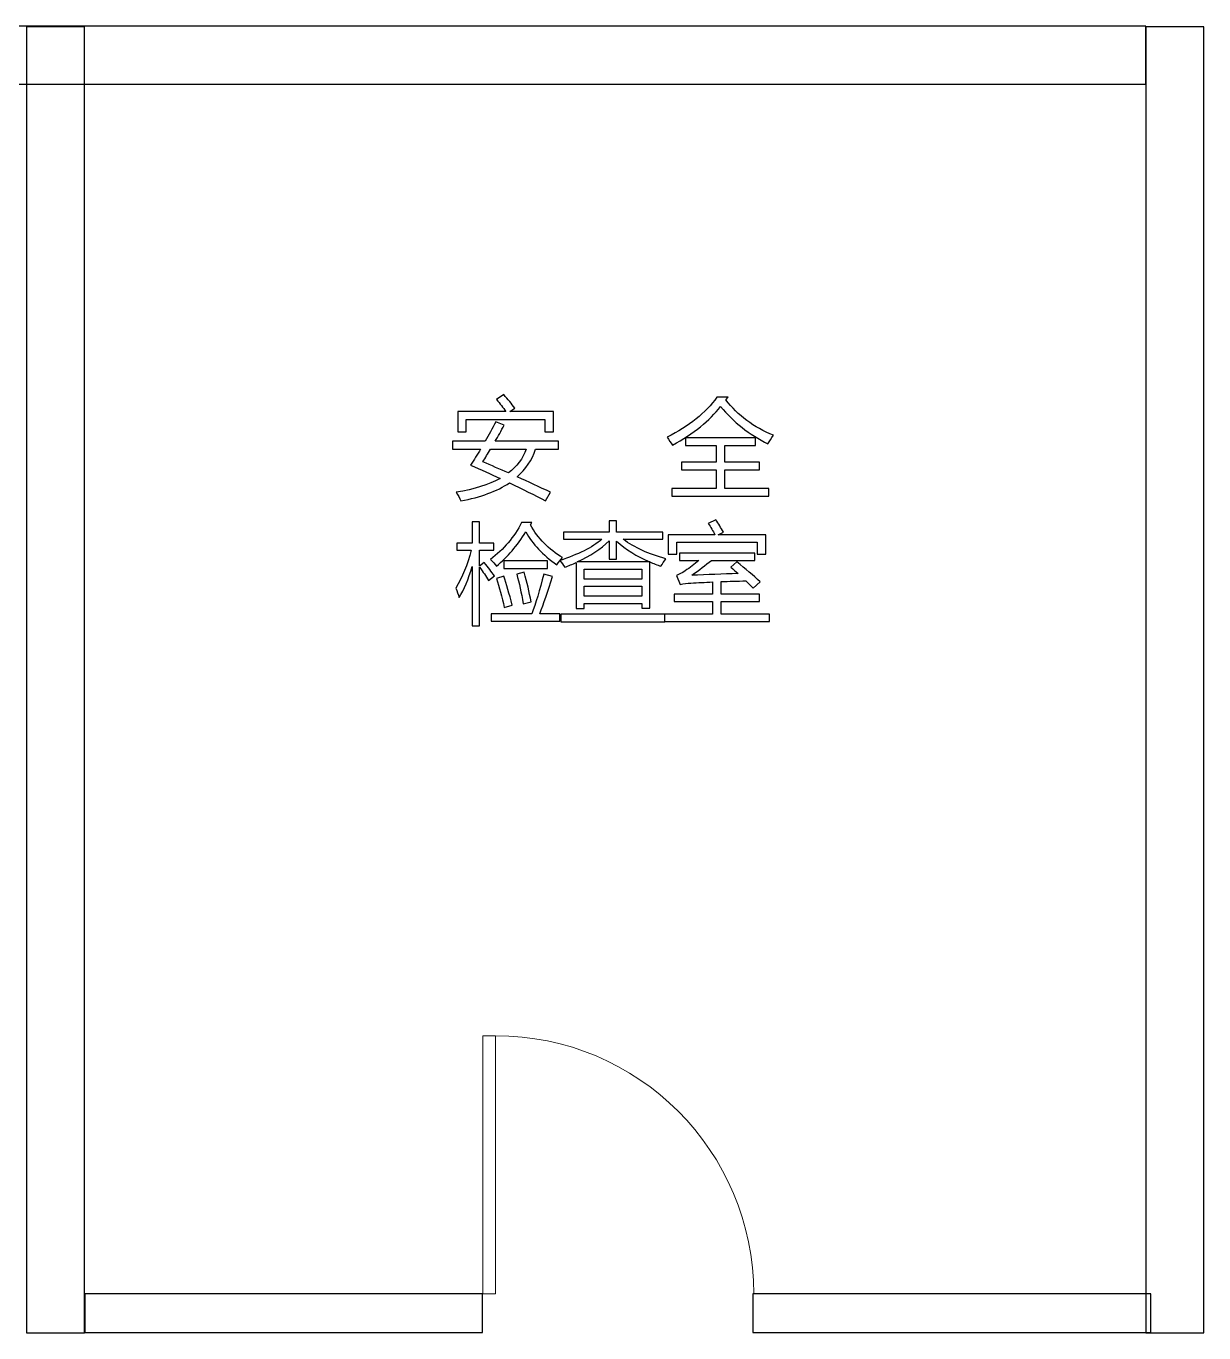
# Model space of a CAD drawing. Header units: millimetres. Extents: x 781 to 47484, y 534 to 14754.
# Drawn here: x 43834 to 47484, y 10685 to 14735 of the extents above; entities that cross this region are included whole.
import ezdxf

# ---------------------------------------------------------------- set-up
doc = ezdxf.new("R2010")
doc.units = ezdxf.units.MM
doc.header["$MEASUREMENT"] = 0
doc.layers.add('layer 1', color=7, linetype='Continuous')

msp = doc.modelspace()

# ---------------------------------------------------------------- linework, layer by layer
at = {"layer": 'layer 1', "color": 0}
for points in [[(37160.5, 14555), (47303.8, 14555), (47303.8, 14735), (37160.5, 14735), (37160.5, 14555)], [(44015.3, 10686), (45248.5, 10686), (45248.5, 10806), (44015.3, 10806), (44015.3, 10686)], [(46086.3, 10686), (47319.5, 10686), (47319.5, 10806), (46086.3, 10806), (46086.3, 10686)]]:
    msp.add_lwpolyline(points, close=True, dxfattribs=at)
at = {"layer": 'layer 1', "color": 0, "lineweight": 20}
msp.add_lwpolyline([(45248.8, 10806.3), (45288.8, 10806.3), (45288.8, 11606.3), (45248.8, 11606.3), (45248.8, 10806.3)], close=True, dxfattribs=at)
at = {"layer": 'layer 1', "color": 0}
for points, knots in [([(43834.4, 10685.4), (43834.4, 10685.4), (43834.4, 14732.5), (43834.4, 14732.5), (43834.4, 14732.5), (43834.4, 14732.5), (44014.4, 14732.5), (44014.4, 14732.5), (44014.4, 14732.5), (44014.4, 14732.5), (44014.4, 10685.4), (44014.4, 10685.4), (44014.4, 10685.4), (44014.4, 10685.4), (43834.4, 10685.4), (43834.4, 10685.4)], [0, 0, 0, 0, 0.25, 0.25, 0.25, 0.25, 0.5, 0.5, 0.5, 0.5, 0.75, 0.75, 0.75, 0.75, 1, 1, 1, 1]), ([(47303.8, 10685.4), (47303.8, 10685.4), (47303.8, 14732.5), (47303.8, 14732.5), (47303.8, 14732.5), (47303.8, 14732.5), (47483.8, 14732.5), (47483.8, 14732.5), (47483.8, 14732.5), (47483.8, 14732.5), (47483.8, 10685.4), (47483.8, 10685.4), (47483.8, 10685.4), (47483.8, 10685.4), (47303.8, 10685.4), (47303.8, 10685.4)], [0, 0, 0, 0, 0.25, 0.25, 0.25, 0.25, 0.5, 0.5, 0.5, 0.5, 0.75, 0.75, 0.75, 0.75, 1, 1, 1, 1]), ([(45171.6, 13540.6), (45171.6, 13540.6), (45320.5, 13540.6), (45320.5, 13540.6), (45320.5, 13540.6), (45312.2, 13552.7), (45302.5, 13565.2), (45291.6, 13578), (45291.6, 13578), (45291.6, 13578), (45313.8, 13592.9), (45313.8, 13592.9), (45313.8, 13592.9), (45327.3, 13578.3), (45338.6, 13564.3), (45347.9, 13550.9), (45347.9, 13550.9), (45347.9, 13550.9), (45332.6, 13540.6), (45332.6, 13540.6), (45332.6, 13540.6), (45332.6, 13540.6), (45467.9, 13540.6), (45467.9, 13540.6), (45467.9, 13540.6), (45467.9, 13540.6), (45467.9, 13477.8), (45467.9, 13477.8), (45467.9, 13477.8), (45467.9, 13477.8), (45441.1, 13477.8), (45441.1, 13477.8), (45441.1, 13477.8), (45441.1, 13477.8), (45441.1, 13516.1), (45441.1, 13516.1), (45441.1, 13516.1), (45441.1, 13516.1), (45198, 13516.1), (45198, 13516.1), (45198, 13516.1), (45198, 13516.1), (45198, 13477.8), (45198, 13477.8), (45198, 13477.8), (45198, 13477.8), (45171.6, 13477.8), (45171.6, 13477.8), (45171.6, 13477.8), (45171.6, 13477.8), (45171.6, 13540.6), (45171.6, 13540.6)], [0, 0, 0, 0, 0.076923, 0.076923, 0.076923, 0.076923, 0.153846, 0.153846, 0.153846, 0.153846, 0.230769, 0.230769, 0.230769, 0.230769, 0.307692, 0.307692, 0.307692, 0.307692, 0.384615, 0.384615, 0.384615, 0.384615, 0.461538, 0.461538, 0.461538, 0.461538, 0.538462, 0.538462, 0.538462, 0.538462, 0.615385, 0.615385, 0.615385, 0.615385, 0.692308, 0.692308, 0.692308, 0.692308, 0.769231, 0.769231, 0.769231, 0.769231, 0.846154, 0.846154, 0.846154, 0.846154, 0.923077, 0.923077, 0.923077, 0.923077, 1, 1, 1, 1]), ([(46009.3, 13584.9), (46009.3, 13584.9), (46002.7, 13576.7), (46002.7, 13576.7), (46002.7, 13576.7), (46039.7, 13528.1), (46088.9, 13491.6), (46150.2, 13467.2), (46150.2, 13467.2), (46143.4, 13457.4), (46137.5, 13448.6), (46132.7, 13440.7), (46132.7, 13440.7), (46074.5, 13469.4), (46025.6, 13507.8), (45986.2, 13556.1), (45986.2, 13556.1), (45952.4, 13512.5), (45902.6, 13472.6), (45836.7, 13436.4), (45836.7, 13436.4), (45832.3, 13443.9), (45826.7, 13452.2), (45820.1, 13461.2), (45820.1, 13461.2), (45888.3, 13495.4), (45939.7, 13536.6), (45974.6, 13584.9), (45974.6, 13584.9), (45974.6, 13584.9), (46009.3, 13584.9), (46009.3, 13584.9)], [0, 0, 0, 0, 0.125, 0.125, 0.125, 0.125, 0.25, 0.25, 0.25, 0.25, 0.375, 0.375, 0.375, 0.375, 0.5, 0.5, 0.5, 0.5, 0.625, 0.625, 0.625, 0.625, 0.75, 0.75, 0.75, 0.75, 0.875, 0.875, 0.875, 0.875, 1, 1, 1, 1]), ([(45167, 13290.9), (45222.3, 13299.4), (45267.5, 13313.5), (45302.5, 13333.2), (45302.5, 13333.2), (45273.8, 13346.7), (45243.3, 13360.6), (45211.3, 13374.9), (45211.3, 13374.9), (45221.7, 13390.6), (45232, 13406.9), (45242.2, 13423.9), (45242.2, 13423.9), (45242.2, 13423.9), (45155.4, 13423.9), (45155.4, 13423.9), (45155.4, 13423.9), (45155.4, 13423.9), (45155.4, 13448.3), (45155.4, 13448.3), (45155.4, 13448.3), (45155.4, 13448.3), (45256.6, 13448.3), (45256.6, 13448.3), (45256.6, 13448.3), (45267.7, 13467.8), (45278.7, 13488.1), (45289.7, 13509.1), (45289.7, 13509.1), (45289.7, 13509.1), (45315.7, 13498.3), (45315.7, 13498.3), (45315.7, 13498.3), (45306.1, 13481.1), (45296.6, 13464.5), (45287.2, 13448.3), (45287.2, 13448.3), (45287.2, 13448.3), (45483.4, 13448.3), (45483.4, 13448.3), (45483.4, 13448.3), (45483.4, 13448.3), (45483.4, 13423.9), (45483.4, 13423.9), (45483.4, 13423.9), (45483.4, 13423.9), (45412.5, 13423.9), (45412.5, 13423.9), (45412.5, 13423.9), (45401.5, 13390.4), (45382.5, 13361.9), (45355.5, 13338.2), (45355.5, 13338.2), (45390.2, 13322.5), (45424.8, 13306.7), (45459.3, 13290.5), (45459.3, 13290.5), (45459.3, 13290.5), (45443.1, 13264.1), (45443.1, 13264.1), (45443.1, 13264.1), (45409.5, 13281.7), (45372.2, 13300.2), (45331.5, 13319.5), (45331.5, 13319.5), (45293.1, 13293.7), (45242.9, 13275.1), (45180.8, 13263.8), (45180.8, 13263.8), (45176.8, 13272.1), (45172.2, 13281.2), (45167, 13290.9)], [0, 0, 0, 0, 0.055556, 0.055556, 0.055556, 0.055556, 0.111111, 0.111111, 0.111111, 0.111111, 0.166667, 0.166667, 0.166667, 0.166667, 0.222222, 0.222222, 0.222222, 0.222222, 0.277778, 0.277778, 0.277778, 0.277778, 0.333333, 0.333333, 0.333333, 0.333333, 0.388889, 0.388889, 0.388889, 0.388889, 0.444444, 0.444444, 0.444444, 0.444444, 0.5, 0.5, 0.5, 0.5, 0.555556, 0.555556, 0.555556, 0.555556, 0.611111, 0.611111, 0.611111, 0.611111, 0.666667, 0.666667, 0.666667, 0.666667, 0.722222, 0.722222, 0.722222, 0.722222, 0.777778, 0.777778, 0.777778, 0.777778, 0.833333, 0.833333, 0.833333, 0.833333, 0.888889, 0.888889, 0.888889, 0.888889, 0.944444, 0.944444, 0.944444, 0.944444, 1, 1, 1, 1]), ([(45835.4, 13302.4), (45835.4, 13302.4), (45972, 13302.4), (45972, 13302.4), (45972, 13302.4), (45972, 13302.4), (45972, 13360), (45972, 13360), (45972, 13360), (45972, 13360), (45864.8, 13360), (45864.8, 13360), (45864.8, 13360), (45864.8, 13360), (45864.8, 13384.2), (45864.8, 13384.2), (45864.8, 13384.2), (45864.8, 13384.2), (45972, 13384.2), (45972, 13384.2), (45972, 13384.2), (45972, 13384.2), (45972, 13435.1), (45972, 13435.1), (45972, 13435.1), (45972, 13435.1), (45877, 13435.1), (45877, 13435.1), (45877, 13435.1), (45877, 13435.1), (45877, 13459.2), (45877, 13459.2), (45877, 13459.2), (45877, 13459.2), (46094.6, 13459.2), (46094.6, 13459.2), (46094.6, 13459.2), (46094.6, 13459.2), (46094.6, 13435.1), (46094.6, 13435.1), (46094.6, 13435.1), (46094.6, 13435.1), (45999.4, 13435.1), (45999.4, 13435.1), (45999.4, 13435.1), (45999.4, 13435.1), (45999.4, 13384.2), (45999.4, 13384.2), (45999.4, 13384.2), (45999.4, 13384.2), (46106.9, 13384.2), (46106.9, 13384.2), (46106.9, 13384.2), (46106.9, 13384.2), (46106.9, 13360), (46106.9, 13360), (46106.9, 13360), (46106.9, 13360), (45999.4, 13360), (45999.4, 13360), (45999.4, 13360), (45999.4, 13360), (45999.4, 13302.4), (45999.4, 13302.4), (45999.4, 13302.4), (45999.4, 13302.4), (46135.6, 13302.4), (46135.6, 13302.4), (46135.6, 13302.4), (46135.6, 13302.4), (46135.6, 13278), (46135.6, 13278), (46135.6, 13278), (46135.6, 13278), (45835.4, 13278), (45835.4, 13278), (45835.4, 13278), (45835.4, 13278), (45835.4, 13302.4), (45835.4, 13302.4)], [0, 0, 0, 0, 0.05, 0.05, 0.05, 0.05, 0.1, 0.1, 0.1, 0.1, 0.15, 0.15, 0.15, 0.15, 0.2, 0.2, 0.2, 0.2, 0.25, 0.25, 0.25, 0.25, 0.3, 0.3, 0.3, 0.3, 0.35, 0.35, 0.35, 0.35, 0.4, 0.4, 0.4, 0.4, 0.45, 0.45, 0.45, 0.45, 0.5, 0.5, 0.5, 0.5, 0.55, 0.55, 0.55, 0.55, 0.6, 0.6, 0.6, 0.6, 0.65, 0.65, 0.65, 0.65, 0.7, 0.7, 0.7, 0.7, 0.75, 0.75, 0.75, 0.75, 0.8, 0.8, 0.8, 0.8, 0.85, 0.85, 0.85, 0.85, 0.9, 0.9, 0.9, 0.9, 0.95, 0.95, 0.95, 0.95, 1, 1, 1, 1]), ([(45249.3, 13384.8), (45275.7, 13373.5), (45302.1, 13361.9), (45328.3, 13350.3), (45328.3, 13350.3), (45354.7, 13370.3), (45373.1, 13394.8), (45383.8, 13423.9), (45383.8, 13423.9), (45383.8, 13423.9), (45272.8, 13423.9), (45272.8, 13423.9), (45272.8, 13423.9), (45264.8, 13410.5), (45257, 13397.5), (45249.3, 13384.8)], [0, 0, 0, 0, 0.25, 0.25, 0.25, 0.25, 0.5, 0.5, 0.5, 0.5, 0.75, 0.75, 0.75, 0.75, 1, 1, 1, 1]), ([(45499, 13167), (45499, 13167), (45640.2, 13167), (45640.2, 13167), (45640.2, 13167), (45640.2, 13167), (45640.2, 13202.4), (45640.2, 13202.4), (45640.2, 13202.4), (45640.2, 13202.4), (45663.7, 13202.4), (45663.7, 13202.4), (45663.7, 13202.4), (45663.7, 13202.4), (45663.7, 13167), (45663.7, 13167), (45663.7, 13167), (45663.7, 13167), (45806.9, 13167), (45806.9, 13167), (45806.9, 13167), (45806.9, 13167), (45806.9, 13144.9), (45806.9, 13144.9), (45806.9, 13144.9), (45806.9, 13144.9), (45684.4, 13144.9), (45684.4, 13144.9), (45684.4, 13144.9), (45719.2, 13118.3), (45763.3, 13098.2), (45816.5, 13084.6), (45816.5, 13084.6), (45810.8, 13076.1), (45805.7, 13068.2), (45801.3, 13061.2), (45801.3, 13061.2), (45789.4, 13065.2), (45777.9, 13069.7), (45766.9, 13074.4), (45766.9, 13074.4), (45766.9, 13074.4), (45766.9, 12930.9), (45766.9, 12930.9), (45766.9, 12930.9), (45766.9, 12930.9), (45741.8, 12930.9), (45741.8, 12930.9), (45741.8, 12930.9), (45741.8, 12930.9), (45741.8, 12945.7), (45741.8, 12945.7), (45741.8, 12945.7), (45741.8, 12945.7), (45563.5, 12945.7), (45563.5, 12945.7), (45563.5, 12945.7), (45563.5, 12945.7), (45563.5, 12930.6), (45563.5, 12930.6), (45563.5, 12930.6), (45563.5, 12930.6), (45538.3, 12930.6), (45538.3, 12930.6), (45538.3, 12930.6), (45538.3, 12930.6), (45538.3, 13072.7), (45538.3, 13072.7), (45538.3, 13072.7), (45527.1, 13067.5), (45515.3, 13062.6), (45502.9, 13057.9), (45502.9, 13057.9), (45498.3, 13064.7), (45493.2, 13071.8), (45487.4, 13079.1), (45487.4, 13079.1), (45544.3, 13097), (45587.9, 13119), (45618.2, 13144.9), (45618.2, 13144.9), (45618.2, 13144.9), (45499, 13144.9), (45499, 13144.9), (45499, 13144.9), (45499, 13144.9), (45499, 13167), (45499, 13167)], [0, 0, 0, 0, 0.045455, 0.045455, 0.045455, 0.045455, 0.090909, 0.090909, 0.090909, 0.090909, 0.136364, 0.136364, 0.136364, 0.136364, 0.181818, 0.181818, 0.181818, 0.181818, 0.227273, 0.227273, 0.227273, 0.227273, 0.272727, 0.272727, 0.272727, 0.272727, 0.318182, 0.318182, 0.318182, 0.318182, 0.363636, 0.363636, 0.363636, 0.363636, 0.409091, 0.409091, 0.409091, 0.409091, 0.454545, 0.454545, 0.454545, 0.454545, 0.5, 0.5, 0.5, 0.5, 0.545455, 0.545455, 0.545455, 0.545455, 0.590909, 0.590909, 0.590909, 0.590909, 0.636364, 0.636364, 0.636364, 0.636364, 0.681818, 0.681818, 0.681818, 0.681818, 0.727273, 0.727273, 0.727273, 0.727273, 0.772727, 0.772727, 0.772727, 0.772727, 0.818182, 0.818182, 0.818182, 0.818182, 0.863636, 0.863636, 0.863636, 0.863636, 0.909091, 0.909091, 0.909091, 0.909091, 0.954545, 0.954545, 0.954545, 0.954545, 1, 1, 1, 1]), ([(45823.7, 13158.8), (45823.7, 13158.8), (45968.5, 13158.8), (45968.5, 13158.8), (45968.5, 13158.8), (45962.4, 13170.7), (45955.4, 13182.5), (45947.7, 13194.1), (45947.7, 13194.1), (45947.7, 13194.1), (45971.2, 13205.4), (45971.2, 13205.4), (45971.2, 13205.4), (45979.4, 13193.2), (45987.3, 13180.4), (45995, 13166.7), (45995, 13166.7), (45995, 13166.7), (45978.6, 13158.8), (45978.6, 13158.8), (45978.6, 13158.8), (45978.6, 13158.8), (46125.9, 13158.8), (46125.9, 13158.8), (46125.9, 13158.8), (46125.9, 13158.8), (46125.9, 13098.9), (46125.9, 13098.9), (46125.9, 13098.9), (46125.9, 13098.9), (46099.5, 13098.9), (46099.5, 13098.9), (46099.5, 13098.9), (46099.5, 13098.9), (46099.5, 13135.9), (46099.5, 13135.9), (46099.5, 13135.9), (46099.5, 13135.9), (45850.2, 13135.9), (45850.2, 13135.9), (45850.2, 13135.9), (45850.2, 13135.9), (45850.2, 13098.9), (45850.2, 13098.9), (45850.2, 13098.9), (45850.2, 13098.9), (45823.7, 13098.9), (45823.7, 13098.9), (45823.7, 13098.9), (45823.7, 13098.9), (45823.7, 13158.8), (45823.7, 13158.8)], [0, 0, 0, 0, 0.076923, 0.076923, 0.076923, 0.076923, 0.153846, 0.153846, 0.153846, 0.153846, 0.230769, 0.230769, 0.230769, 0.230769, 0.307692, 0.307692, 0.307692, 0.307692, 0.384615, 0.384615, 0.384615, 0.384615, 0.461538, 0.461538, 0.461538, 0.461538, 0.538462, 0.538462, 0.538462, 0.538462, 0.615385, 0.615385, 0.615385, 0.615385, 0.692308, 0.692308, 0.692308, 0.692308, 0.769231, 0.769231, 0.769231, 0.769231, 0.846154, 0.846154, 0.846154, 0.846154, 0.923077, 0.923077, 0.923077, 0.923077, 1, 1, 1, 1]), ([(45165, 12993.4), (45186, 13026.9), (45202, 13066), (45213, 13110.8), (45213, 13110.8), (45213, 13110.8), (45168.4, 13110.8), (45168.4, 13110.8), (45168.4, 13110.8), (45168.4, 13110.8), (45168.4, 13132.6), (45168.4, 13132.6), (45168.4, 13132.6), (45168.4, 13132.6), (45216, 13132.6), (45216, 13132.6), (45216, 13132.6), (45216, 13132.6), (45216, 13199.1), (45216, 13199.1), (45216, 13199.1), (45216, 13199.1), (45239.1, 13199.1), (45239.1, 13199.1), (45239.1, 13199.1), (45239.1, 13199.1), (45239.1, 13132.6), (45239.1, 13132.6), (45239.1, 13132.6), (45239.1, 13132.6), (45283.5, 13132.6), (45283.5, 13132.6), (45283.5, 13132.6), (45283.5, 13132.6), (45283.5, 13110.8), (45283.5, 13110.8), (45283.5, 13110.8), (45283.5, 13110.8), (45239.1, 13110.8), (45239.1, 13110.8), (45239.1, 13110.8), (45239.1, 13110.8), (45239.1, 13061.8), (45239.1, 13061.8), (45239.1, 13061.8), (45239.1, 13061.8), (45253.7, 13072.4), (45253.7, 13072.4), (45253.7, 13072.4), (45265.6, 13057.9), (45276.1, 13044.2), (45285.1, 13031.4), (45285.1, 13031.4), (45285.1, 13031.4), (45266.9, 13017.2), (45266.9, 13017.2), (45266.9, 13017.2), (45259.2, 13030.2), (45249.9, 13043.8), (45239.1, 13057.9), (45239.1, 13057.9), (45239.1, 13057.9), (45239.1, 12876), (45239.1, 12876), (45239.1, 12876), (45239.1, 12876), (45216, 12876), (45216, 12876), (45216, 12876), (45216, 12876), (45216, 13060.5), (45216, 13060.5), (45216, 13060.5), (45204.7, 13021.3), (45191.3, 12989.2), (45175.6, 12964.3), (45175.6, 12964.3), (45173, 12974), (45169.4, 12983.7), (45165, 12993.4)], [0, 0, 0, 0, 0.05, 0.05, 0.05, 0.05, 0.1, 0.1, 0.1, 0.1, 0.15, 0.15, 0.15, 0.15, 0.2, 0.2, 0.2, 0.2, 0.25, 0.25, 0.25, 0.25, 0.3, 0.3, 0.3, 0.3, 0.35, 0.35, 0.35, 0.35, 0.4, 0.4, 0.4, 0.4, 0.45, 0.45, 0.45, 0.45, 0.5, 0.5, 0.5, 0.5, 0.55, 0.55, 0.55, 0.55, 0.6, 0.6, 0.6, 0.6, 0.65, 0.65, 0.65, 0.65, 0.7, 0.7, 0.7, 0.7, 0.75, 0.75, 0.75, 0.75, 0.8, 0.8, 0.8, 0.8, 0.85, 0.85, 0.85, 0.85, 0.9, 0.9, 0.9, 0.9, 0.95, 0.95, 0.95, 0.95, 1, 1, 1, 1]), ([(45400.9, 13196.5), (45400.9, 13196.5), (45396.6, 13189.8), (45396.6, 13189.8), (45396.6, 13189.8), (45419.9, 13147.5), (45453.2, 13113.5), (45496.4, 13088), (45496.4, 13088), (45490.5, 13081.4), (45484.4, 13073.9), (45478.2, 13065.5), (45478.2, 13065.5), (45435.2, 13095.9), (45403.2, 13130), (45382, 13167.7), (45382, 13167.7), (45355.8, 13125.1), (45325.7, 13089.7), (45291.7, 13061.5), (45291.7, 13061.5), (45286.5, 13068.6), (45280.1, 13075.5), (45272.8, 13082.3), (45272.8, 13082.3), (45313.9, 13113.4), (45346.1, 13151.5), (45369.4, 13196.5), (45369.4, 13196.5), (45369.4, 13196.5), (45400.9, 13196.5), (45400.9, 13196.5)], [0, 0, 0, 0, 0.125, 0.125, 0.125, 0.125, 0.25, 0.25, 0.25, 0.25, 0.375, 0.375, 0.375, 0.375, 0.5, 0.5, 0.5, 0.5, 0.625, 0.625, 0.625, 0.625, 0.75, 0.75, 0.75, 0.75, 0.875, 0.875, 0.875, 0.875, 1, 1, 1, 1]), ([(45640.2, 13082.7), (45640.2, 13082.7), (45640.2, 13139.4), (45640.2, 13139.4), (45640.2, 13139.4), (45614.9, 13114.9), (45582.1, 13093.3), (45542, 13074.4), (45542, 13074.4), (45542, 13074.4), (45766.7, 13074.4), (45766.7, 13074.4), (45766.7, 13074.4), (45726.1, 13091.7), (45691.7, 13113.2), (45663.7, 13138.7), (45663.7, 13138.7), (45663.7, 13138.7), (45663.7, 13082.7), (45663.7, 13082.7), (45663.7, 13082.7), (45663.7, 13082.7), (45640.2, 13082.7), (45640.2, 13082.7)], [0, 0, 0, 0, 0.166667, 0.166667, 0.166667, 0.166667, 0.333333, 0.333333, 0.333333, 0.333333, 0.5, 0.5, 0.5, 0.5, 0.666667, 0.666667, 0.666667, 0.666667, 0.833333, 0.833333, 0.833333, 0.833333, 1, 1, 1, 1]), ([(45811.8, 12912.7), (45811.8, 12912.7), (45961, 12912.7), (45961, 12912.7), (45961, 12912.7), (45961, 12912.7), (45961, 12951.4), (45961, 12951.4), (45961, 12951.4), (45961, 12951.4), (45842.2, 12951.4), (45842.2, 12951.4), (45842.2, 12951.4), (45842.2, 12951.4), (45842.2, 12974.2), (45842.2, 12974.2), (45842.2, 12974.2), (45842.2, 12974.2), (45961, 12974.2), (45961, 12974.2), (45961, 12974.2), (45961, 12974.2), (45961, 13012.4), (45961, 13012.4), (45961, 13012.4), (45937.7, 13011.4), (45915.2, 13010.4), (45893.4, 13009.2), (45893.4, 13009.2), (45882.4, 13008.6), (45871.4, 13007.1), (45860.4, 13004.9), (45860.4, 13004.9), (45860.4, 13004.9), (45849.1, 13032.4), (45849.1, 13032.4), (45849.1, 13032.4), (45857.5, 13035.7), (45866.5, 13040.5), (45875.9, 13046.6), (45875.9, 13046.6), (45891.5, 13057.3), (45905.7, 13068.1), (45918.8, 13079.1), (45918.8, 13079.1), (45918.8, 13079.1), (45858.7, 13079.1), (45858.7, 13079.1), (45858.7, 13079.1), (45858.7, 13079.1), (45858.7, 13101.9), (45858.7, 13101.9), (45858.7, 13101.9), (45858.7, 13101.9), (46092.2, 13101.9), (46092.2, 13101.9), (46092.2, 13101.9), (46092.2, 13101.9), (46092.2, 13079.1), (46092.2, 13079.1), (46092.2, 13079.1), (46092.2, 13079.1), (45957.6, 13079.1), (45957.6, 13079.1), (45957.6, 13079.1), (45940, 13064.7), (45919.7, 13049.5), (45896.8, 13033.4), (45896.8, 13033.4), (45944.6, 13035), (45992.3, 13036.8), (46040, 13038.7), (46040, 13038.7), (46032.9, 13045.1), (46025.5, 13051.6), (46017.8, 13058.2), (46017.8, 13058.2), (46017.8, 13058.2), (46036, 13074.7), (46036, 13074.7), (46036, 13074.7), (46063.8, 13052.9), (46088, 13032.4), (46108.4, 13013.2), (46108.4, 13013.2), (46108.4, 13013.2), (46086.9, 12993), (46086.9, 12993), (46086.9, 12993), (46080, 13000.4), (46072.5, 13008.1), (46064.6, 13015.8), (46064.6, 13015.8), (46038.2, 13015.2), (46012.5, 13014.4), (45987.7, 13013.4), (45987.7, 13013.4), (45987.7, 13013.4), (45987.7, 12974.2), (45987.7, 12974.2), (45987.7, 12974.2), (45987.7, 12974.2), (46106.8, 12974.2), (46106.8, 12974.2), (46106.8, 12974.2), (46106.8, 12974.2), (46106.8, 12951.4), (46106.8, 12951.4), (46106.8, 12951.4), (46106.8, 12951.4), (45987.7, 12951.4), (45987.7, 12951.4), (45987.7, 12951.4), (45987.7, 12951.4), (45987.7, 12912.7), (45987.7, 12912.7), (45987.7, 12912.7), (45987.7, 12912.7), (46137.2, 12912.7), (46137.2, 12912.7), (46137.2, 12912.7), (46137.2, 12912.7), (46137.2, 12889.9), (46137.2, 12889.9), (46137.2, 12889.9), (46137.2, 12889.9), (45811.8, 12889.9), (45811.8, 12889.9), (45811.8, 12889.9), (45811.8, 12889.9), (45811.8, 12912.7), (45811.8, 12912.7)], [0, 0, 0, 0, 0.030303, 0.030303, 0.030303, 0.030303, 0.060606, 0.060606, 0.060606, 0.060606, 0.090909, 0.090909, 0.090909, 0.090909, 0.121212, 0.121212, 0.121212, 0.121212, 0.151515, 0.151515, 0.151515, 0.151515, 0.181818, 0.181818, 0.181818, 0.181818, 0.212121, 0.212121, 0.212121, 0.212121, 0.242424, 0.242424, 0.242424, 0.242424, 0.272727, 0.272727, 0.272727, 0.272727, 0.30303, 0.30303, 0.30303, 0.30303, 0.333333, 0.333333, 0.333333, 0.333333, 0.363636, 0.363636, 0.363636, 0.363636, 0.393939, 0.393939, 0.393939, 0.393939, 0.424242, 0.424242, 0.424242, 0.424242, 0.454545, 0.454545, 0.454545, 0.454545, 0.484848, 0.484848, 0.484848, 0.484848, 0.515152, 0.515152, 0.515152, 0.515152, 0.545455, 0.545455, 0.545455, 0.545455, 0.575758, 0.575758, 0.575758, 0.575758, 0.606061, 0.606061, 0.606061, 0.606061, 0.636364, 0.636364, 0.636364, 0.636364, 0.666667, 0.666667, 0.666667, 0.666667, 0.69697, 0.69697, 0.69697, 0.69697, 0.727273, 0.727273, 0.727273, 0.727273, 0.757576, 0.757576, 0.757576, 0.757576, 0.787879, 0.787879, 0.787879, 0.787879, 0.818182, 0.818182, 0.818182, 0.818182, 0.848485, 0.848485, 0.848485, 0.848485, 0.878788, 0.878788, 0.878788, 0.878788, 0.909091, 0.909091, 0.909091, 0.909091, 0.939394, 0.939394, 0.939394, 0.939394, 0.969697, 0.969697, 0.969697, 0.969697, 1, 1, 1, 1]), ([(45314.2, 13077.7), (45314.2, 13077.7), (45449.8, 13077.7), (45449.8, 13077.7), (45449.8, 13077.7), (45449.8, 13077.7), (45449.8, 13054.6), (45449.8, 13054.6), (45449.8, 13054.6), (45449.8, 13054.6), (45314.2, 13054.6), (45314.2, 13054.6), (45314.2, 13054.6), (45314.2, 13054.6), (45314.2, 13077.7), (45314.2, 13077.7)], [0, 0, 0, 0, 0.25, 0.25, 0.25, 0.25, 0.5, 0.5, 0.5, 0.5, 0.75, 0.75, 0.75, 0.75, 1, 1, 1, 1]), ([(45354.2, 13036.7), (45354.2, 13036.7), (45377.4, 13042.3), (45377.4, 13042.3), (45377.4, 13042.3), (45386, 13011.9), (45393.1, 12981.5), (45398.9, 12951), (45398.9, 12951), (45398.9, 12951), (45374.1, 12944.8), (45374.1, 12944.8), (45374.1, 12944.8), (45368.6, 12979.4), (45361.9, 13010), (45354.2, 13036.7)], [0, 0, 0, 0, 0.25, 0.25, 0.25, 0.25, 0.5, 0.5, 0.5, 0.5, 0.75, 0.75, 0.75, 0.75, 1, 1, 1, 1]), ([(45741.8, 13051.6), (45741.8, 13051.6), (45563.5, 13051.6), (45563.5, 13051.6), (45563.5, 13051.6), (45563.5, 13051.6), (45563.5, 13021.5), (45563.5, 13021.5), (45563.5, 13021.5), (45563.5, 13021.5), (45741.8, 13021.5), (45741.8, 13021.5), (45741.8, 13021.5), (45741.8, 13021.5), (45741.8, 13051.6), (45741.8, 13051.6)], [0, 0, 0, 0, 0.25, 0.25, 0.25, 0.25, 0.5, 0.5, 0.5, 0.5, 0.75, 0.75, 0.75, 0.75, 1, 1, 1, 1]), ([(45275.2, 12914), (45275.2, 12914), (45401.2, 12914), (45401.2, 12914), (45401.2, 12914), (45413.1, 12946.2), (45425.4, 12987.2), (45438.2, 13037), (45438.2, 13037), (45438.2, 13037), (45465, 13029.4), (45465, 13029.4), (45465, 13029.4), (45450.3, 12982.9), (45437.2, 12944.4), (45426, 12914), (45426, 12914), (45426, 12914), (45488.2, 12914), (45488.2, 12914), (45488.2, 12914), (45488.2, 12914), (45488.2, 12890.5), (45488.2, 12890.5), (45488.2, 12890.5), (45488.2, 12890.5), (45275.2, 12890.5), (45275.2, 12890.5), (45275.2, 12890.5), (45275.2, 12890.5), (45275.2, 12914), (45275.2, 12914)], [0, 0, 0, 0, 0.125, 0.125, 0.125, 0.125, 0.25, 0.25, 0.25, 0.25, 0.375, 0.375, 0.375, 0.375, 0.5, 0.5, 0.5, 0.5, 0.625, 0.625, 0.625, 0.625, 0.75, 0.75, 0.75, 0.75, 0.875, 0.875, 0.875, 0.875, 1, 1, 1, 1]), ([(45291.4, 13023.5), (45291.4, 13023.5), (45314.2, 13030.1), (45314.2, 13030.1), (45314.2, 13030.1), (45322.6, 13005.6), (45331.2, 12975.8), (45340, 12940.5), (45340, 12940.5), (45340, 12940.5), (45315.5, 12933.2), (45315.5, 12933.2), (45315.5, 12933.2), (45308.2, 12966.1), (45300.2, 12996.1), (45291.4, 13023.5)], [0, 0, 0, 0, 0.25, 0.25, 0.25, 0.25, 0.5, 0.5, 0.5, 0.5, 0.75, 0.75, 0.75, 0.75, 1, 1, 1, 1]), ([(45563.5, 12968.6), (45563.5, 12968.6), (45741.8, 12968.6), (45741.8, 12968.6), (45741.8, 12968.6), (45741.8, 12968.6), (45741.8, 12999), (45741.8, 12999), (45741.8, 12999), (45741.8, 12999), (45563.5, 12999), (45563.5, 12999), (45563.5, 12999), (45563.5, 12999), (45563.5, 12968.6), (45563.5, 12968.6)], [0, 0, 0, 0, 0.25, 0.25, 0.25, 0.25, 0.5, 0.5, 0.5, 0.5, 0.75, 0.75, 0.75, 0.75, 1, 1, 1, 1]), ([(45491, 12913), (45491, 12913), (45813.2, 12913), (45813.2, 12913), (45813.2, 12913), (45813.2, 12913), (45813.2, 12889.2), (45813.2, 12889.2), (45813.2, 12889.2), (45813.2, 12889.2), (45491, 12889.2), (45491, 12889.2), (45491, 12889.2), (45491, 12889.2), (45491, 12913), (45491, 12913)], [0, 0, 0, 0, 0.25, 0.25, 0.25, 0.25, 0.5, 0.5, 0.5, 0.5, 0.75, 0.75, 0.75, 0.75, 1, 1, 1, 1])]:
    msp.add_open_spline(points, degree=3, knots=knots, dxfattribs=at)
at = {"layer": 'layer 1', "color": 0, "lineweight": 20}
msp.add_open_spline([(45288.8, 11606.3), (45730.6, 11606.3), (46088.8, 11248.1), (46088.8, 10806.3)], degree=3, dxfattribs=at)

doc.saveas('drawing.dxf')
